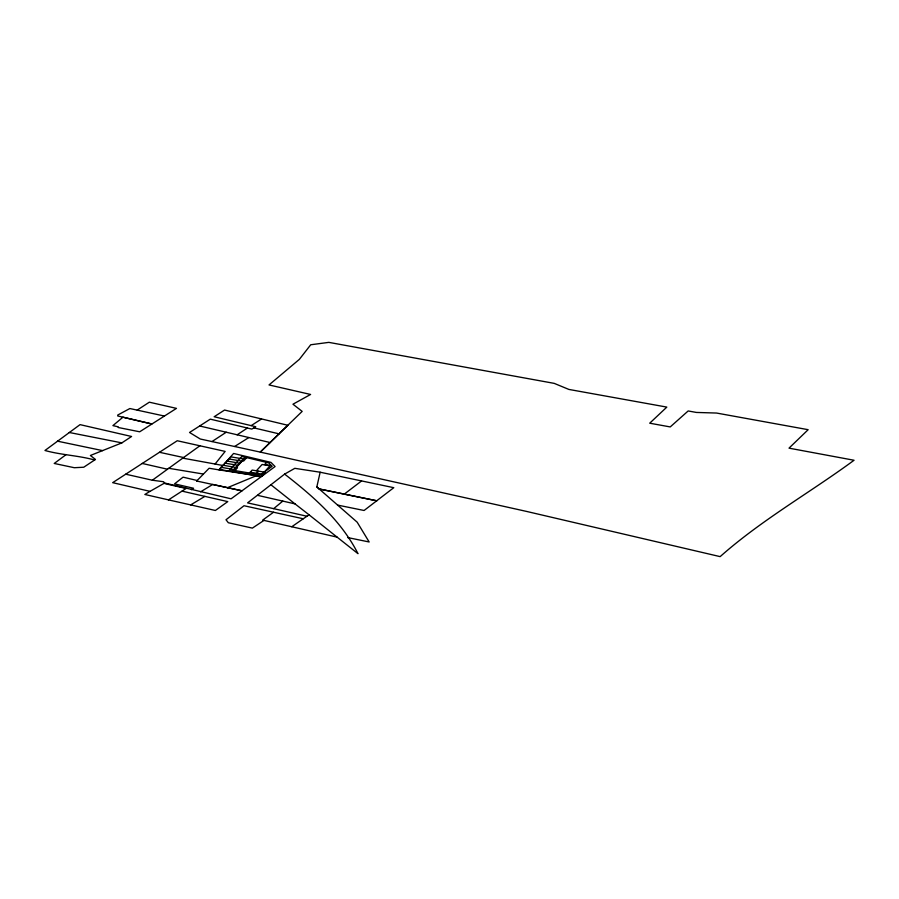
<?xml version="1.0" encoding="UTF-8"?>
<svg xmlns="http://www.w3.org/2000/svg" width="899" height="899" viewBox="0 0 899 899"><rect width="100%" height="100%" fill="white"/><g stroke="black" fill="none" stroke-linecap="round" stroke-linejoin="round"><path stroke-width="1.35" d="M319.179 488.966L376.715 500.777L319.179 488.966L316.83 486.91L320.156 472.222L393.773 487.685L364.084 510.486L337.541 505.081M125.691 474.189L152.347 480.223L182.767 458.142L215.086 464.03L225.155 451.41L177.249 440.746L112.678 482.662L150.021 491.36L164.641 483.021L231.065 498.821L260.991 476.875L255.687 475.998M200.601 491.832L212.692 484.471L242.067 490.82L196.667 481.01L209.107 468.255L219.008 469.885L222.615 465.446L215.086 464.03M219.39 469.458L233.594 453.456L270.981 462.401L275.072 466.547L261.553 476.492L219.39 469.458L230.863 456.872L244.011 459.063L232.538 471.66M233.246 470.323L245.157 457.254M234.92 470.604L237.505 467.761L223.21 465.266M246.731 457.636L243.618 461.052L241.955 460.771M248.326 474.29L252.158 470.087L265.306 472.278L261.485 476.481M256.372 470.795L262.103 464.491L270.003 465.817L264.261 472.11M255.968 474.11L258.552 471.267M266.643 462.401L264.677 464.558L271.532 465.704M196.667 481.01L197.151 480.504L183.081 477.155L174.541 483.876L193.555 488.258L191.442 489.719M270.105 442.522L260.283 452.107L200.275 439.015L189.543 432.475L210.31 419.148L251.81 429.081L255.732 426.733L214.164 416.743L224.57 410.045L287.826 425.272L302.165 411.394L292.962 404.213L310.582 394.459L269.015 384.941L299.356 359.364L310.717 344.767L328.832 342.373L554.211 383.367L568.865 389.424L666.833 407.101L649.707 423.204L670.238 426.924L688.173 410.955L696.365 412.439L716.548 413.046L808.156 429.688L789.007 448.151L854.05 460.254C809.729 492.843 761.464 519.948 720.144 556.627L526.499 511.407L260.283 452.107L287.826 425.272L270.105 442.522L199.679 425.991M320.156 472.222L294.827 468.323L284.623 474.11L247.573 502.889L273.667 508.665L282.803 501.091M182.767 458.142L200.084 445.646M344.272 494.124L361.544 480.976M65.975 454.714L54.232 463.457L74.302 467.716L83.719 467.233L95.463 459.445L90.383 455.49L121.871 442.881L131.569 436.487L80.045 424.631L44.95 450.489C61.458 455.063 78.348 455.467 94.631 459.996M337.103 537.13L309.087 514.824L303.244 518.779L273.554 512.228L262.677 520.105L337.103 537.13L357.993 553.672C341.215 520.633 313.414 496.506 284.623 474.11M291.77 526.758L303.244 518.779M263.969 520.409L252.372 528.118L228.335 522.735L226.009 519.757L244.011 505.732L273.554 512.228M237.134 434.813L247.416 428.025M212.018 441.544L226.245 432.228M150.021 491.36L144.851 494.472L168.495 499.878L186.093 488.483L164.91 483.64M137.21 410.079L149.346 402.19L176.462 408.382L139.682 431.79L118.252 427.508L118.297 426.845L112.903 425.62L122.949 417.192L151.897 423.991L117.769 415.979L117.724 415.035L129.872 408.539L164.461 416.057M251.169 425.632L261.53 418.979M234.639 446.477L248.866 437.532M190.667 504.901L204.893 496.383L227.762 501.62L215.389 510.486L168.495 499.878M227.481 487.674L256.462 475.672L219.008 469.885M228.953 458.973L242.101 461.165M227.031 461.063L240.19 463.266M225.121 463.165L238.28 465.356M221.3 467.368L234.448 469.559M250.237 472.189L263.396 474.38M168.81 468.3L203.241 474.02M152.347 480.223L163.483 481.718L164.641 483.021M69.268 432.486L121.871 442.881M347.61 537.557L369.152 541.973L357.173 522.184L316.83 486.91M57.469 441.173L102.598 450.613M159.516 452.298L183.531 457.524M142.166 463.434L167.495 469.222M257.575 495.338L295.018 503.889L309.087 514.824M273.667 508.665L306.919 516.24M182.048 491.135L204.893 496.383M253.821 427.868L279.027 433.846M271.015 484.842L295.018 503.889M241.82 456.456L229.717 469.739L260.508 474.863L272.139 466.311L268.779 462.906L241.82 456.456"/></g></svg>
